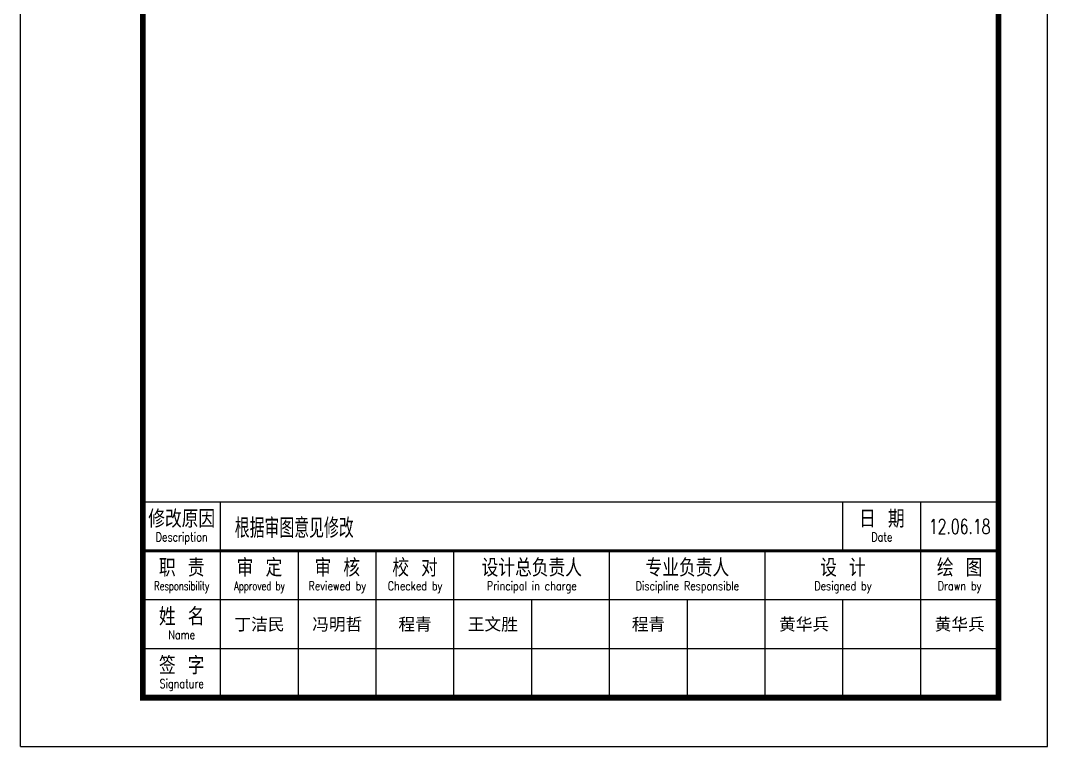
# Model space of a CAD drawing. Extents: x -336391 to 664021, y -458009 to -178412.
# Drawn here: x -228877 to -207877, y -352339 to -337489 of the extents above; entities that cross this region are included whole.
import ezdxf
from ezdxf.enums import TextEntityAlignment as Align

# ---------------------------------------------------------------- set-up
doc = ezdxf.new("R2010")
doc.units = 0
doc.header["$LTSCALE"] = 1000
doc.header["$MEASUREMENT"] = 0
doc.layers.add('WALL', color=7, linetype='CONTINUOUS')
doc.layers.add('图框', color=7, linetype='CONTINUOUS')
doc.styles.add('FS1', font='tjromans.shx', dxfattribs={"width": 0.8, "bigfont": 'tjhztxt.shx'})
doc.styles.add('TKZ1_tjhts.shx', font='tjromant.shx', dxfattribs={"bigfont": 'tjhts.shx'})
doc.styles.add('TKZ2_tjkts.shx', font='tjromant.shx', dxfattribs={"bigfont": 'tjkts.shx'})
doc.styles.add('图框字1_黑体', font='simhei.ttf')

msp = doc.modelspace()

# ---------------------------------------------------------------- linework, layer by layer
at = {"layer": '图框'}
for p, q in [((-228877.3, -352338.7), (-228877.3, -322638.7)), ((-207877.3, -352338.7), (-207877.3, -322638.7)), ((-208877.3, -347338.7), (-226377.3, -347338.7)), ((-224786.4, -351338.7), (-224786.4, -347338.7)), ((-212059.1, -348338.7), (-212059.1, -347338.7)), ((-210468.2, -351338.7), (-210468.2, -347338.7)), ((-226377.3, -348338.7), (-224786.4, -348338.7)), ((-223195.5, -351338.7), (-223195.5, -348338.7)), ((-221604.6, -351338.7), (-221604.6, -348338.7)), ((-220013.6, -351338.7), (-220013.6, -348338.7)), ((-216831.8, -351338.7), (-216831.8, -348338.7)), ((-213650, -351338.7), (-213650, -348338.7)), ((-208877.3, -349338.7), (-226377.3, -349338.7)), ((-218422.7, -351338.7), (-218422.7, -349338.7)), ((-215240.9, -351338.7), (-215240.9, -349338.7)), ((-212059.1, -351338.7), (-212059.1, -349338.7)), ((-208877.3, -350338.7), (-226377.3, -350338.7)), ((-228877.3, -352338.7), (-207877.3, -352338.7))]:
    msp.add_line(p, q, dxfattribs=at)
at = {"layer": '图框', "const_width": 120}
msp.add_lwpolyline([(-208877.3, -323638.7), (-226377.3, -323638.7), (-226377.3, -351338.7), (-208877.3, -351338.7)], close=True, dxfattribs=at)
at = {"layer": '图框', "const_width": 60}
msp.add_lwpolyline([(-208877.3, -348338.7), (-226377.3, -348338.7)], dxfattribs=at)

# ---------------------------------------------------------------- texts
at = {"layer": 'WALL', "style": 'FS1', "width": 0.8}
msp.add_text('根据审图意见修改', height=400, rotation=0.00001, dxfattribs=at).set_placement((-224496, -348072.2))
at = {"layer": '图框'}
for s, height, style, p in [('修改原因', 360, 'TKZ2_tjkts.shx', (-225581.8, -347683.9)), ('日 期', 360, 'TKZ2_tjkts.shx', (-211263.6, -347683.9)), ('职 责', 360, 'TKZ2_tjkts.shx', (-225581.8, -348683.9)), ('审 定', 360, 'TKZ2_tjkts.shx', (-223990.9, -348683.9)), ('审 核', 360, 'TKZ2_tjkts.shx', (-222400, -348683.9)), ('校 对', 360, 'TKZ2_tjkts.shx', (-220809.1, -348683.9)), ('设计总负责人', 360, 'TKZ2_tjkts.shx', (-218422.7, -348683.9)), ('专业负责人', 360, 'TKZ2_tjkts.shx', (-215240.9, -348683.9)), ('设 计', 360, 'TKZ2_tjkts.shx', (-212059.1, -348683.9)), ('绘 图', 360, 'TKZ2_tjkts.shx', (-209672.7, -348683.9)), ('姓 名', 360, 'TKZ2_tjkts.shx', (-225581.8, -349683.9)), ('丁洁民', 250, '图框字1_黑体', (-223990.9, -349838.7)), ('冯明哲', 250, '图框字1_黑体', (-222400, -349838.7)), ('程青', 250, '图框字1_黑体', (-220809.1, -349838.7)), ('王文胜', 250, '图框字1_黑体', (-219218.2, -349838.7)), ('程青', 250, '图框字1_黑体', (-216036.4, -349838.7)), ('黄华兵', 250, '图框字1_黑体', (-212854.6, -349838.7)), ('黄华兵', 250, '图框字1_黑体', (-209672.7, -349838.7)), ('签 字', 360, 'TKZ2_tjkts.shx', (-225581.8, -350683.9))]:
    msp.add_text(s, height=height, dxfattribs=dict(at, style=style)).set_placement(p, align=Align.MIDDLE_CENTER)
for s, height, style, width, p in [('12.06.18', 300, 'TKZ1_tjhts.shx', 0.7, (-209672.7, -347838.7)), ('Description', 180, 'TKZ2_tjkts.shx', 0.8, (-225581.8, -348053.9)), ('Date', 180, 'TKZ2_tjkts.shx', 0.8, (-211263.6, -348053.9)), ('Responsibility', 180, 'TKZ2_tjkts.shx', 0.7, (-225581.8, -349053.9)), ('Approved by', 180, 'TKZ2_tjkts.shx', 0.7, (-223990.9, -349053.9)), ('Reviewed by', 180, 'TKZ2_tjkts.shx', 0.8, (-222400, -349053.9)), ('Checked by', 180, 'TKZ2_tjkts.shx', 0.8, (-220809.1, -349053.9)), ('Principal in charge', 180, 'TKZ2_tjkts.shx', 0.8, (-218422.7, -349053.9)), ('Discipline Responsible', 180, 'TKZ2_tjkts.shx', 0.8, (-215240.9, -349053.9)), ('Designed by', 180, 'TKZ2_tjkts.shx', 0.8, (-212059.1, -349053.9)), ('Drawn by', 180, 'TKZ2_tjkts.shx', 0.8, (-209672.7, -349053.9)), ('Name', 180, 'TKZ2_tjkts.shx', 0.8, (-225581.8, -350053.9)), ('Signature', 180, 'TKZ2_tjkts.shx', 0.8, (-225581.8, -351053.9))]:
    msp.add_text(s, height=height, dxfattribs=dict(at, style=style, width=width)).set_placement(p, align=Align.MIDDLE_CENTER)

doc.saveas('drawing.dxf')
